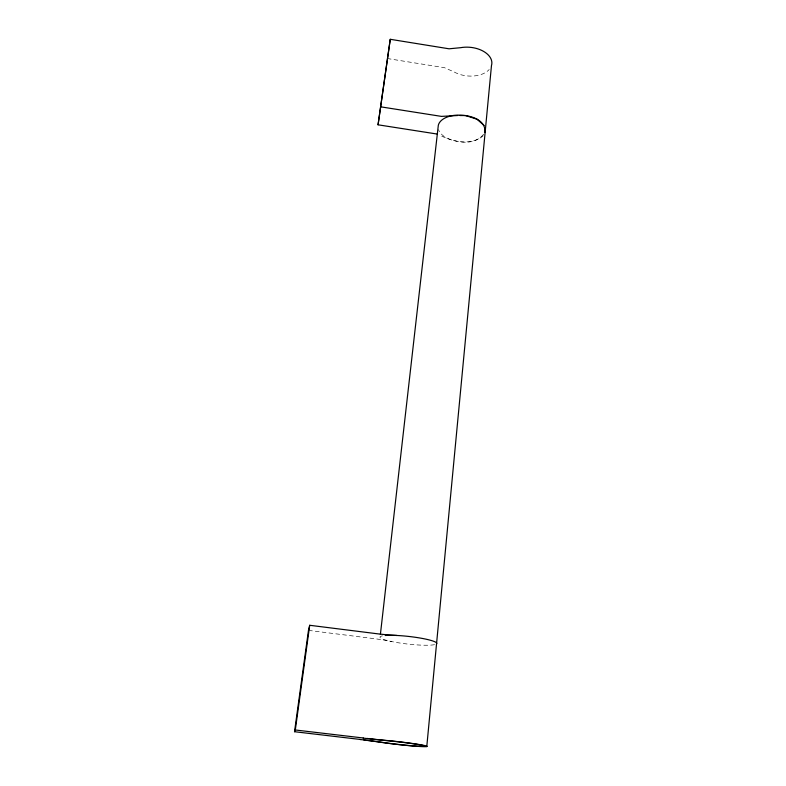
<?xml version="1.0" encoding="UTF-8"?>
<svg xmlns="http://www.w3.org/2000/svg" width="786" height="786" viewBox="0 0 786 786"><rect width="100%" height="100%" fill="white"/><g stroke="black" fill="none" stroke-linecap="round" stroke-linejoin="round"><path stroke-width="0.59" stroke-dasharray="3.93 2.95" d="M483.626 134.219C472.71 147.63 452.382 141.529 439.178 134.937M483.233 135.742C473.31 144.27 458.405 142.954 447.028 138.179A23.776 13.431 5.4 0 1 438.509 129.582M308.466 630.372L375.531 638.822A39.762 5.099 6.6 0 1 388.795 640.983L391.762 641.572M387.184 58.508L444.493 67.694L454.288 72.037A23.148 14.384 5.2 0 0 489.216 69.492M434.57 644.648A28.581 3.842 6.4 0 1 394.543 642.123A28.581 3.842 6.4 0 1 385.278 635.481"/><path stroke-width="1.18" d="M426.778 746.572L491.476 65.562A23.148 14.384 5.2 0 0 483.587 51.385A23.148 14.384 5.2 0 0 460.537 47.7L449.061 48.801L390.259 39.3L378.056 124.807L436.937 134.013M380.404 634.371L438.333 125.19A23.776 13.431 5.4 0 1 453.198 115.483C464.899 113.852 485.905 117.311 485.119 132.529L484.608 129.002M360.519 739.479L294.524 731.707L308.466 630.372L309.704 625.283L378.97 633.978A44.036 6.259 6.6 0 0 393.432 635.275L396.871 635.471M309.704 625.283L295.32 729.87L294.524 731.707M378.056 124.807L390.259 39.3M457.717 115.513L441.427 116.387L380.964 106.876M459.977 115.522L465.626 115.552L476.984 119.236L484.107 125.485M363.181 738.103L367.052 738.555A48.123 2.446 6.6 0 0 382.772 740.235L393.393 741.277A27.156 1.297 6.5 0 1 424.519 746.258A27.156 1.297 6.5 0 1 388.137 743.192L378.783 741.866A43.299 1.975 6.6 0 0 364.252 739.931L360.302 739.567M295.271 729.978L363.309 737.995M363.869 739.999A41.039 1.877 6.6 0 1 377.624 741.827L380.709 742.279A29.544 1.415 6.5 0 0 426.906 746.533A29.544 1.415 6.5 0 0 385.504 740.363L381.967 740.029A45.617 2.319 6.6 0 1 367.033 738.437M385.278 635.481A28.581 3.842 6.4 0 1 418.928 637.839A28.581 3.842 6.4 0 1 436.535 643.901"/></g></svg>
